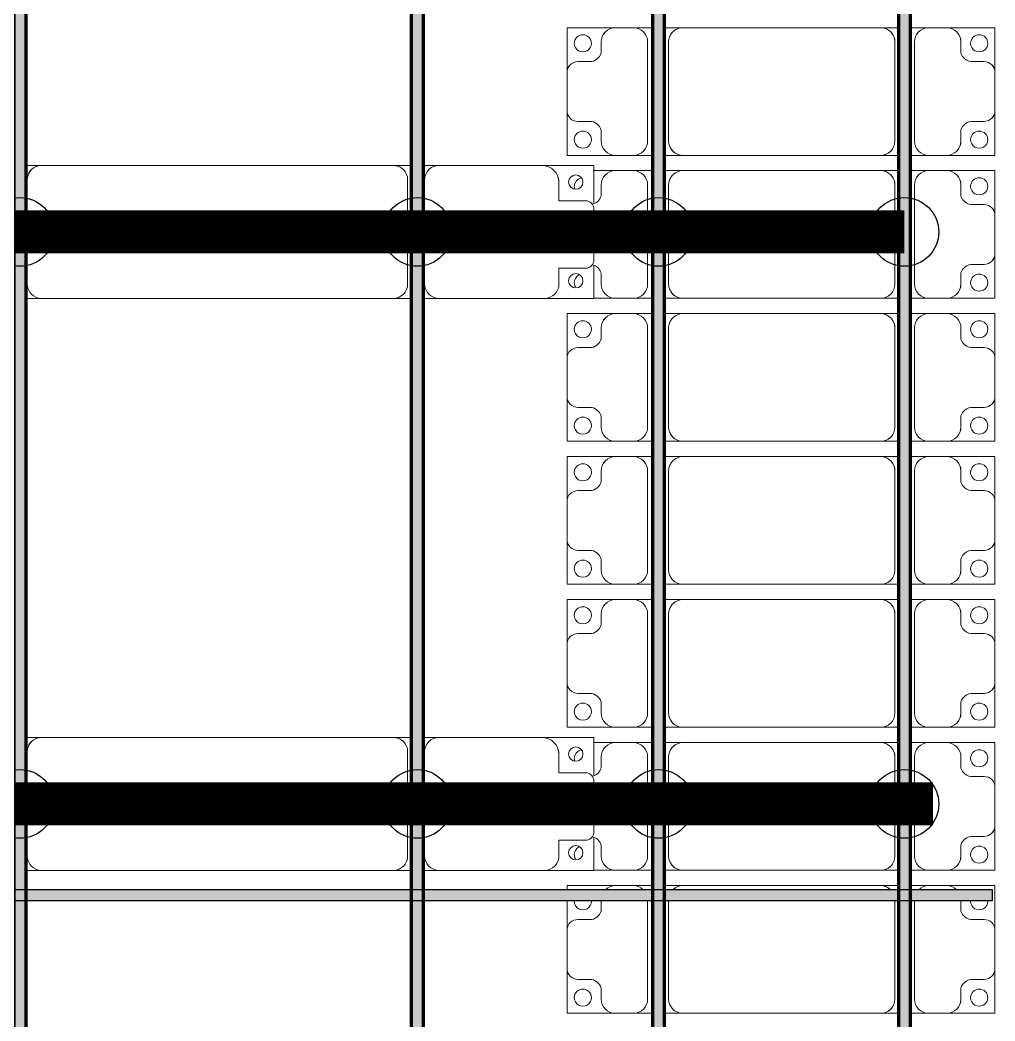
# Model space of a CAD drawing. Header units: millimetres. Extents: x 312848 to 517332, y -142134 to -35114.
# Drawn here: x 433082 to 436493, y -124087 to -120587 of the extents above; entities that cross this region are included whole.
import ezdxf

# ---------------------------------------------------------------- set-up
doc = ezdxf.new("R2010")
doc.units = ezdxf.units.MM
doc.layers.add('A-GENM', color=13, linetype='Continuous', lineweight=9)
doc.layers.add('S-BEAM', color=12, linetype='Continuous', lineweight=9)
doc.layers.add('GC-HOP 40x60 GIA CUONG', color=1, linetype='Continuous')

# ---------------------------------------------------------------- blocks, each defined once
blk = doc.blocks.new('Dai phao do pin - DẢI PHAO ĐỠ PIN-67305-KHUNG KẾT CẤU BÈ PIN 3')
at = {"layer": 'A-GENM', "color": 7}
for p, q in [((31954.4, 241.6), (32009.7, 241.6)), ((33240.3, 241.6), (32009.7, 241.6)), ((33240.3, 241.6), (33304.4, 241.6)), ((33344.4, 241.6), (33399.7, 241.6)), ((33759.7, 241.6), (33399.7, 241.6)), ((33759.7, 241.6), (33942.2, 241.6)), ((33942.2, 241.6), (33942.2, 107.5)), ((31959.7, 191.6), (31959.7, -173.4)), ((33290.3, -173.4), (33290.3, 191.6)), ((33349.7, 191.6), (33349.7, -173.4)), ((33819.7, 118.2), (33819.7, 181.6)), ((33912.2, 118.2), (33819.7, 118.2)), ((33942.2, -88.2), (33942.2, 88.2)), ((33819.7, -173.4), (33819.7, -118.2)), ((33819.7, -118.2), (33912.2, -118.2)), ((33942.2, -107.5), (33942.2, -223.4)), ((32009.7, -223.4), (31954.4, -223.4)), ((32009.7, -223.4), (33240.3, -223.4)), ((33304.4, -223.4), (33240.3, -223.4)), ((33399.7, -223.4), (33344.4, -223.4)), ((33399.7, -223.4), (33769.7, -223.4)), ((33942.2, -223.4), (33769.7, -223.4))]:
    blk.add_line(p, q, dxfattribs=at)
for centre, radius, start, end in [((32009.7, 191.6), 50, 90, 180), ((32009.7, 191.6), 50, 105, 180), ((33240.3, 191.6), 50, 0, 90), ((33240.3, 191.6), 50, 15, 90), ((33399.7, 191.6), 50, 90, 180), ((33399.7, 191.6), 50, 135, 180), ((33759.7, 181.6), 60, 360, 90), ((33759.7, 181.6), 60, 360, 30), ((33878.6, 183.2), 25, 0, 180), ((33878.6, 183.2), 25, 180, 0), ((33912.2, 88.2), 30, 360, 90), ((33912.2, 88.2), 30, 45, 60), ((33912.2, -88.2), 30, 270, 360), ((33878.6, -161.8), 25, 360, 180), ((33912.2, -88.2), 30, 300, 315), ((32009.7, -173.4), 50, 180, 270), ((32009.7, -173.4), 50, 180, 270), ((33240.3, -173.4), 50, 270, 0), ((33240.3, -173.4), 50, 285, 0), ((33399.7, -173.4), 50, 180, 270), ((33399.7, -173.4), 50, 180, 225), ((33769.7, -173.4), 50, 270, 360), ((33769.7, -173.4), 50, 315, 360), ((33878.6, -161.8), 25, 180, 0)]:
    blk.add_arc(centre, radius, start, end, dxfattribs=at)
blk = doc.blocks.new('Dai phao do pin - DẢI PHAO ĐỠ PIN-V14-KHUNG KẾT CẤU BÈ PIN 3')
at = {"layer": 'A-GENM', "color": 7}
for p, q in [((31959.3, 241.6), (32009.7, 241.6)), ((33240.3, 241.6), (32009.7, 241.6)), ((33240.3, 241.6), (33304.4, 241.6)), ((33344.4, 241.6), (33399.7, 241.6)), ((33759.7, 241.6), (33399.7, 241.6)), ((33759.7, 241.6), (33942.2, 241.6)), ((33942.2, 241.6), (33942.2, 107.5)), ((31959.7, 191.6), (31959.7, -173.4)), ((33290.3, -173.4), (33290.3, 191.6)), ((33349.7, 191.6), (33349.7, -173.4)), ((33819.7, 118.2), (33819.7, 181.6)), ((33912.2, 118.2), (33819.7, 118.2)), ((33942.2, -88.2), (33942.2, 88.2)), ((33819.7, -173.4), (33819.7, -118.2)), ((33819.7, -118.2), (33912.2, -118.2)), ((33942.2, -107.5), (33942.2, -223.4)), ((32009.7, -223.4), (31959.3, -223.4)), ((32009.7, -223.4), (33240.3, -223.4)), ((33304.4, -223.4), (33240.3, -223.4)), ((33399.7, -223.4), (33344.4, -223.4)), ((33399.7, -223.4), (33769.7, -223.4)), ((33942.2, -223.4), (33769.7, -223.4))]:
    blk.add_line(p, q, dxfattribs=at)
for centre, radius, start, end in [((32009.7, 191.6), 50, 90, 180), ((32009.7, 191.6), 50, 105, 180), ((33240.3, 191.6), 50, 0, 90), ((33240.3, 191.6), 50, 15, 90), ((33399.7, 191.6), 50, 90, 180), ((33399.7, 191.6), 50, 135, 180), ((33759.7, 181.6), 60, 360, 90), ((33759.7, 181.6), 60, 360, 30), ((33878.6, 183.2), 25, 0, 180), ((33878.6, 183.2), 25, 180, 0), ((33912.2, 88.2), 30, 360, 90), ((33912.2, 88.2), 30, 45, 60), ((33912.2, -88.2), 30, 270, 360), ((33878.6, -161.8), 25, 360, 180), ((33912.2, -88.2), 30, 300, 315), ((32009.7, -173.4), 50, 180, 270), ((32009.7, -173.4), 50, 180, 270), ((33240.3, -173.4), 50, 270, 0), ((33240.3, -173.4), 50, 285, 0), ((33399.7, -173.4), 50, 180, 270), ((33399.7, -173.4), 50, 180, 225), ((33769.7, -173.4), 50, 270, 360), ((33769.7, -173.4), 50, 315, 360), ((33878.6, -161.8), 25, 180, 0)]:
    blk.add_arc(centre, radius, start, end, dxfattribs=at)
blk = doc.blocks.new('Dai phaodi lai - DẢI PHAO DI LẠI-68095-KHUNG KẾT CẤU BÈ PIN 3')
at = {"layer": 'A-GENM', "color": 7}
for p, q in [((9276.8, 748.4), (9433.1, 748.4)), ((9276.8, 579.3), (9276.8, 748.4)), ((9566.9, 748.4), (9433.1, 748.4)), ((9566.9, 748.4), (9670, 748.4)), ((9710, 748.4), (9723.2, 748.4)), ((9723.2, 748.4), (9723.2, 579.3)), ((10276.8, 748.4), (10433.1, 748.4)), ((10276.8, 579.3), (10276.8, 748.4)), ((10566.9, 748.4), (10433.1, 748.4)), ((10566.9, 748.4), (10723.2, 748.4)), ((10723.2, 748.4), (10723.2, 579.3)), ((10776.8, 748.4), (10933.1, 748.4)), ((10776.8, 579.3), (10776.8, 748.4)), ((11066.9, 748.4), (10933.1, 748.4)), ((11066.9, 748.4), (11223.2, 748.4)), ((11223.2, 748.4), (11223.2, 579.3)), ((11276.8, 748.4), (11433.1, 748.4)), ((11276.8, 579.3), (11276.8, 748.4)), ((11566.9, 748.4), (11433.1, 748.4)), ((11566.9, 748.4), (11723.2, 748.4)), ((11723.2, 748.4), (11723.2, 579.3)), ((12276.8, 748.4), (12433.1, 748.4)), ((12276.8, 579.3), (12276.8, 748.4)), ((12566.9, 748.4), (12433.1, 748.4)), ((12566.9, 748.4), (12723.2, 748.4)), ((12723.2, 748.4), (12723.2, 579.3)), ((9395.1, 710.4), (9395.1, 670.7)), ((9604.9, 670.7), (9604.9, 710.4)), ((10395.1, 710.4), (10395.1, 670.7)), ((10604.9, 670.7), (10604.9, 710.4)), ((10895.1, 710.4), (10895.1, 670.7)), ((11104.9, 670.7), (11104.9, 710.4)), ((11395.1, 710.4), (11395.1, 670.7)), ((11604.9, 670.7), (11604.9, 710.4)), ((12395.1, 710.4), (12395.1, 670.7)), ((12604.9, 670.7), (12604.9, 710.4)), ((9776.8, 579.3), (9776.8, 654.8)), ((10223.2, 655.7), (10223.2, 579.3)), ((11776.8, 579.3), (11776.8, 654.8)), ((12223.2, 655.7), (12223.2, 579.3)), ((9364.3, 629.3), (9326.8, 629.3)), ((9670, 629.3), (9635.7, 629.3)), ((9864.3, 629.3), (9826.8, 629.3)), ((10173.2, 629.3), (10135.7, 629.3)), ((10364.3, 629.3), (10326.8, 629.3)), ((10673.2, 629.3), (10635.7, 629.3)), ((10864.3, 629.3), (10826.8, 629.3)), ((11173.2, 629.3), (11135.7, 629.3)), ((11364.3, 629.3), (11326.8, 629.3)), ((11673.2, 629.3), (11635.7, 629.3)), ((11864.3, 629.3), (11826.8, 629.3)), ((12173.2, 629.3), (12135.7, 629.3)), ((12364.3, 629.3), (12326.8, 629.3)), ((12673.2, 629.3), (12635.7, 629.3)), ((9276.8, 579.3), (9276.8, 516.7)), ((9723.2, 516.7), (9723.2, 579.3)), ((9776.8, 579.3), (9776.8, 516.7)), ((10223.2, 516.7), (10223.2, 579.3)), ((10276.8, 579.3), (10276.8, 516.7)), ((10723.2, 516.7), (10723.2, 579.3)), ((10776.8, 579.3), (10776.8, 516.7)), ((11223.2, 516.7), (11223.2, 579.3)), ((11276.8, 579.3), (11276.8, 516.7)), ((11723.2, 516.7), (11723.2, 579.3)), ((11776.8, 579.3), (11776.8, 516.7)), ((12223.2, 516.7), (12223.2, 579.3)), ((12276.8, 579.3), (12276.8, 516.7)), ((12723.2, 516.7), (12723.2, 579.3)), ((9276.8, 448.3), (9276.8, 516.7)), ((9723.2, 516.7), (9723.2, 448.3)), ((9776.8, 448.3), (9776.8, 516.7)), ((10223.2, 516.7), (10223.2, 448.3)), ((10276.8, 448.3), (10276.8, 516.7)), ((10723.2, 516.7), (10723.2, 448.3)), ((10776.8, 448.3), (10776.8, 516.7)), ((11223.2, 516.7), (11223.2, 448.3)), ((11276.8, 448.3), (11276.8, 516.7)), ((11723.2, 516.7), (11723.2, 448.3)), ((11776.8, 448.3), (11776.8, 516.7)), ((12223.2, 516.7), (12223.2, 448.3)), ((12276.8, 448.3), (12276.8, 516.7)), ((12723.2, 516.7), (12723.2, 448.3)), ((9326.8, 466.7), (9670, 466.7)), ((9826.8, 466.7), (10173.2, 466.7)), ((10326.8, 466.7), (10673.2, 466.7)), ((10826.8, 466.7), (11173.2, 466.7)), ((11326.8, 466.7), (11673.2, 466.7)), ((11826.8, 466.7), (12173.2, 466.7)), ((12326.8, 466.7), (12673.2, 466.7)), ((9276.8, 343.3), (9276.8, 408.3)), ((9670, 393.3), (9326.8, 393.3)), ((9723.2, 408.3), (9723.2, 343.3)), ((9776.8, 343.3), (9776.8, 408.3)), ((10173.2, 393.3), (9826.8, 393.3)), ((10223.2, 408.3), (10223.2, 343.3)), ((10276.8, 343.3), (10276.8, 408.3)), ((10673.2, 393.3), (10326.8, 393.3)), ((10723.2, 408.3), (10723.2, 343.3)), ((10776.8, 343.3), (10776.8, 408.3)), ((11173.2, 393.3), (10826.8, 393.3)), ((11223.2, 408.3), (11223.2, 343.3)), ((11276.8, 343.3), (11276.8, 408.3)), ((11673.2, 393.3), (11326.8, 393.3)), ((11723.2, 408.3), (11723.2, 343.3)), ((11776.8, 343.3), (11776.8, 408.3)), ((12173.2, 393.3), (11826.8, 393.3)), ((12223.2, 408.3), (12223.2, 343.3)), ((12276.8, 343.3), (12276.8, 408.3)), ((12673.2, 393.3), (12326.8, 393.3)), ((12723.2, 408.3), (12723.2, 343.3)), ((9276.8, 343.3), (9276.8, -348.3)), ((9723.2, -348.3), (9723.2, 343.3)), ((9776.8, 343.3), (9776.8, -348.3)), ((10223.2, -348.3), (10223.2, 343.3)), ((10276.8, 343.3), (10276.8, -348.3)), ((10723.2, -348.3), (10723.2, 343.3)), ((10776.8, 343.3), (10776.8, -348.3)), ((11223.2, -348.3), (11223.2, 343.3)), ((11276.8, 343.3), (11276.8, -348.3)), ((11723.2, -348.3), (11723.2, 343.3)), ((11776.8, 343.3), (11776.8, -348.3)), ((12223.2, -348.3), (12223.2, 343.3)), ((12276.8, 343.3), (12276.8, -348.3)), ((12723.2, -348.3), (12723.2, 343.3)), ((9276.8, -411.7), (9276.8, -348.3)), ((9723.2, -348.3), (9723.2, -411.7)), ((9776.8, -411.7), (9776.8, -348.3)), ((10223.2, -348.3), (10223.2, -411.7)), ((10276.8, -411.7), (10276.8, -348.3)), ((10723.2, -348.3), (10723.2, -411.7)), ((10776.8, -411.7), (10776.8, -348.3)), ((11223.2, -348.3), (11223.2, -411.7)), ((11276.8, -411.7), (11276.8, -348.3)), ((11723.2, -348.3), (11723.2, -411.7)), ((11776.8, -411.7), (11776.8, -348.3)), ((12223.2, -348.3), (12223.2, -411.7)), ((12276.8, -411.7), (12276.8, -348.3)), ((12723.2, -348.3), (12723.2, -411.7)), ((9326.8, -398.3), (9670, -398.3)), ((9826.8, -398.3), (10173.2, -398.3)), ((10326.8, -398.3), (10673.2, -398.3)), ((10826.8, -398.3), (11173.2, -398.3)), ((11326.8, -398.3), (11673.2, -398.3)), ((11826.8, -398.3), (12173.2, -398.3)), ((12326.8, -398.3), (12673.2, -398.3)), ((9276.8, -516.7), (9276.8, -451.7)), ((9723.2, -451.7), (9723.2, -516.7)), ((9776.8, -516.7), (9776.8, -451.7)), ((10223.2, -451.7), (10223.2, -516.7)), ((10276.8, -516.7), (10276.8, -451.7)), ((10723.2, -451.7), (10723.2, -516.7)), ((10776.8, -516.7), (10776.8, -451.7)), ((11223.2, -451.7), (11223.2, -516.7)), ((11276.8, -516.7), (11276.8, -451.7)), ((11723.2, -451.7), (11723.2, -516.7)), ((11776.8, -516.7), (11776.8, -451.7)), ((12223.2, -451.7), (12223.2, -516.7)), ((12276.8, -516.7), (12276.8, -451.7)), ((12723.2, -451.7), (12723.2, -516.7)), ((9670, -466.7), (9326.8, -466.7)), ((10173.2, -466.7), (9826.8, -466.7)), ((10673.2, -466.7), (10326.8, -466.7)), ((11173.2, -466.7), (10826.8, -466.7)), ((11673.2, -466.7), (11326.8, -466.7)), ((12173.2, -466.7), (11826.8, -466.7)), ((12673.2, -466.7), (12326.8, -466.7)), ((9276.8, -516.7), (9276.8, -579.3)), ((9723.2, -579.3), (9723.2, -516.7)), ((9776.8, -516.7), (9776.8, -579.3)), ((10223.2, -579.3), (10223.2, -516.7)), ((10276.8, -516.7), (10276.8, -579.3)), ((10723.2, -579.3), (10723.2, -516.7)), ((10776.8, -516.7), (10776.8, -579.3)), ((11223.2, -579.3), (11223.2, -516.7)), ((11276.8, -516.7), (11276.8, -579.3)), ((11723.2, -579.3), (11723.2, -516.7)), ((11776.8, -516.7), (11776.8, -579.3)), ((12223.2, -579.3), (12223.2, -516.7)), ((12276.8, -516.7), (12276.8, -579.3)), ((12723.2, -579.3), (12723.2, -516.7)), ((9276.8, -748.4), (9276.8, -579.3)), ((9723.2, -579.3), (9723.2, -748.4)), ((9776.8, -748.4), (9776.8, -579.3)), ((10223.2, -579.3), (10223.2, -748.4)), ((10276.8, -748.4), (10276.8, -579.3)), ((10723.2, -579.3), (10723.2, -748.4)), ((10776.8, -748.4), (10776.8, -579.3)), ((11223.2, -579.3), (11223.2, -748.4)), ((11276.8, -748.4), (11276.8, -579.3)), ((11723.2, -579.3), (11723.2, -748.4)), ((11776.8, -748.4), (11776.8, -579.3)), ((12223.2, -579.3), (12223.2, -748.4)), ((12276.8, -748.4), (12276.8, -579.3)), ((12723.2, -579.3), (12723.2, -748.4)), ((9326.8, -629.3), (9364.3, -629.3)), ((9635.7, -629.3), (9670, -629.3)), ((9826.8, -629.3), (9864.3, -629.3)), ((10135.7, -629.3), (10173.2, -629.3)), ((10326.8, -629.3), (10364.3, -629.3)), ((10635.7, -629.3), (10673.2, -629.3)), ((10826.8, -629.3), (10864.3, -629.3)), ((11135.7, -629.3), (11173.2, -629.3)), ((11326.8, -629.3), (11364.3, -629.3)), ((11635.7, -629.3), (11673.2, -629.3)), ((11826.8, -629.3), (11864.3, -629.3)), ((12135.7, -629.3), (12173.2, -629.3)), ((12326.8, -629.3), (12364.3, -629.3)), ((12635.7, -629.3), (12673.2, -629.3)), ((9395.1, -670.7), (9395.1, -710.4)), ((9604.9, -710.4), (9604.9, -670.7)), ((9895.1, -670.7), (9895.1, -710.4)), ((10104.9, -710.4), (10104.9, -670.7)), ((10395.1, -670.7), (10395.1, -710.4)), ((10604.9, -710.4), (10604.9, -670.7)), ((10895.1, -670.7), (10895.1, -710.4)), ((11104.9, -710.4), (11104.9, -670.7)), ((11395.1, -670.7), (11395.1, -710.4)), ((11604.9, -710.4), (11604.9, -670.7)), ((11895.1, -670.7), (11895.1, -710.4)), ((12104.9, -710.4), (12104.9, -670.7)), ((12395.1, -670.7), (12395.1, -710.4)), ((12604.9, -710.4), (12604.9, -670.7)), ((9433.1, -748.4), (9276.8, -748.4)), ((9433.1, -748.4), (9566.9, -748.4)), ((9723.2, -748.4), (9566.9, -748.4)), ((9933.1, -748.4), (9776.8, -748.4)), ((9933.1, -748.4), (10066.9, -748.4)), ((10223.2, -748.4), (10066.9, -748.4)), ((10433.1, -748.4), (10276.8, -748.4)), ((10433.1, -748.4), (10566.9, -748.4)), ((10723.2, -748.4), (10566.9, -748.4)), ((10933.1, -748.4), (10776.8, -748.4)), ((10933.1, -748.4), (11066.9, -748.4)), ((11223.2, -748.4), (11066.9, -748.4)), ((11433.1, -748.4), (11276.8, -748.4)), ((11433.1, -748.4), (11566.9, -748.4)), ((11723.2, -748.4), (11566.9, -748.4)), ((11933.1, -748.4), (11776.8, -748.4)), ((11933.1, -748.4), (12066.9, -748.4)), ((12223.2, -748.4), (12066.9, -748.4)), ((12433.1, -748.4), (12276.8, -748.4)), ((12433.1, -748.4), (12566.9, -748.4)), ((12723.2, -748.4), (12566.9, -748.4))]:
    blk.add_line(p, q, dxfattribs=at)
for centre, radius, start, end in [((9433.1, 710.4), 38, 90, 180), ((9433.1, 710.4), 38, 90, 135), ((9566.9, 710.4), 38, 0, 90), ((9566.9, 710.4), 38, 45, 90), ((10433.1, 710.4), 38, 90, 180), ((10433.1, 710.4), 38, 90, 135), ((10566.9, 710.4), 38, 0, 90), ((10566.9, 710.4), 38, 45, 90), ((10933.1, 710.4), 38, 90, 180), ((10933.1, 710.4), 38, 90, 135), ((11066.9, 710.4), 38, 360, 90), ((11066.9, 710.4), 38, 45, 90), ((11433.1, 710.4), 38, 90, 180), ((11433.1, 710.4), 38, 90, 135), ((11566.9, 710.4), 38, 360, 90), ((11566.9, 710.4), 38, 45, 90), ((12433.1, 710.4), 38, 90, 180), ((12433.1, 710.4), 38, 90, 135), ((12566.9, 710.4), 38, 0, 90), ((12566.9, 710.4), 38, 45, 90), ((9331.6, 693.3), 30, 90, 270), ((9331.6, 693.3), 30, 270, 90), ((9668.4, 693.3), 30, 90, 270), ((9831.6, 693.3), 30, 90, 120), ((9831.6, 693.3), 30, 30, 90), ((10168.4, 693.3), 30, 90, 105), ((10168.4, 693.3), 30, 15, 90), ((10331.6, 693.3), 30, 90, 270), ((10331.6, 693.3), 30, 270, 90), ((10668.4, 693.3), 30, 90, 270), ((10668.4, 693.3), 30, 270, 90), ((10831.6, 693.3), 30, 90, 270), ((10831.6, 693.3), 30, 270, 90), ((11168.4, 693.3), 30, 90, 270), ((11168.4, 693.3), 30, 270, 90), ((11331.6, 693.3), 30, 90, 270), ((11331.6, 693.3), 30, 270, 90), ((11668.4, 693.3), 30, 90, 270), ((11668.4, 693.3), 30, 270, 90), ((11831.6, 693.3), 30, 90, 120), ((11831.6, 693.3), 30, 30, 90), ((12168.4, 693.3), 30, 90, 105), ((12168.4, 693.3), 30, 15, 90), ((12331.6, 693.3), 30, 90, 270), ((12331.6, 693.3), 30, 270, 90), ((12668.4, 693.3), 30, 90, 270), ((12668.4, 693.3), 30, 270, 90), ((9355.2, 668.2), 40, 283.1885, 3.5081), ((9644.8, 668.2), 40, 176.4919, 256.8115), ((10355.2, 668.2), 40, 283.1885, 3.5081), ((10644.8, 668.2), 40, 176.4919, 256.8115), ((10855.2, 668.2), 40, 283.1885, 3.5081), ((11144.8, 668.2), 40, 176.4919, 256.8115), ((11355.2, 668.2), 40, 283.1885, 3.5081), ((11644.8, 668.2), 40, 176.4919, 256.8115), ((12355.2, 668.2), 40, 283.1885, 3.5081), ((12644.8, 668.2), 40, 176.4919, 256.8115), ((9855.2, 668.2), 40, 283.1885, 350.1215), ((10144.8, 668.2), 40, 189.8785, 256.8115), ((11855.2, 668.2), 40, 283.1885, 350.1215), ((12144.8, 668.2), 40, 189.8785, 256.8115), ((9326.8, 579.3), 50, 90, 180), ((9326.8, 579.3), 50, 90, 135), ((9673.2, 579.3), 50, 0, 42.4371), ((9826.8, 579.3), 50, 90, 180), ((9826.8, 579.3), 50, 90, 135), ((10173.2, 579.3), 50, 0, 90), ((10173.2, 579.3), 50, 45, 90), ((10326.8, 579.3), 50, 90, 180), ((10326.8, 579.3), 50, 90, 135), ((10673.2, 579.3), 50, 360, 90), ((10673.2, 579.3), 50, 45, 90), ((10826.8, 579.3), 50, 90, 180), ((10826.8, 579.3), 50, 90, 135), ((11173.2, 579.3), 50, 0, 90), ((11173.2, 579.3), 50, 45, 90), ((11326.8, 579.3), 50, 90, 180), ((11326.8, 579.3), 50, 90, 135), ((11673.2, 579.3), 50, 0, 90), ((11673.2, 579.3), 50, 45, 90), ((11826.8, 579.3), 50, 90, 180), ((11826.8, 579.3), 50, 90, 135), ((12173.2, 579.3), 50, 360, 90), ((12173.2, 579.3), 50, 45, 90), ((12326.8, 579.3), 50, 90, 180), ((12326.8, 579.3), 50, 90, 135), ((12673.2, 579.3), 50, 360, 90), ((12673.2, 579.3), 50, 45, 90), ((9326.8, 516.7), 50, 180, 270), ((9673.2, 516.7), 50, 317.5629, 0), ((9826.8, 516.7), 50, 180, 270), ((10173.2, 516.7), 50, 270, 360), ((10326.8, 516.7), 50, 180, 270), ((10673.2, 516.7), 50, 270, 360), ((10826.8, 516.7), 50, 180, 270), ((11173.2, 516.7), 50, 270, 360), ((11326.8, 516.7), 50, 180, 270), ((11673.2, 516.7), 50, 270, 0), ((11826.8, 516.7), 50, 180, 270), ((12173.2, 516.7), 50, 270, 0), ((12326.8, 516.7), 50, 180, 270), ((12673.2, 516.7), 50, 270, 0), ((9326.8, 516.7), 50, 225, 270), ((9826.8, 516.7), 50, 225, 270), ((10173.2, 516.7), 50, 270, 315), ((10326.8, 516.7), 50, 225, 270), ((10673.2, 516.7), 50, 270, 315), ((10826.8, 516.7), 50, 225, 270), ((11173.2, 516.7), 50, 270, 315), ((11326.8, 516.7), 50, 225, 270), ((11673.2, 516.7), 50, 270, 315), ((11826.8, 516.7), 50, 225, 270), ((12173.2, 516.7), 50, 270, 315), ((12326.8, 516.7), 50, 225, 270), ((12673.2, 516.7), 50, 270, 315), ((9326.8, 343.3), 50, 90, 180), ((9326.8, 343.3), 50, 105, 180), ((9826.8, 343.3), 50, 90, 180), ((9826.8, 343.3), 50, 105, 180), ((10173.2, 343.3), 50, 360, 90), ((10173.2, 343.3), 50, 30, 75), ((10326.8, 343.3), 50, 90, 180), ((10326.8, 343.3), 50, 105, 180), ((10673.2, 343.3), 50, 0, 90), ((10673.2, 343.3), 50, 30, 75), ((10826.8, 343.3), 50, 90, 180), ((10826.8, 343.3), 50, 105, 180), ((11173.2, 343.3), 50, 360, 90), ((11173.2, 343.3), 50, 30, 75), ((11326.8, 343.3), 50, 90, 180), ((11326.8, 343.3), 50, 105, 180), ((11673.2, 343.3), 50, 360, 90), ((11673.2, 343.3), 50, 30, 75), ((11826.8, 343.3), 50, 90, 180), ((11826.8, 343.3), 50, 105, 180), ((12173.2, 343.3), 50, 360, 90), ((12173.2, 343.3), 50, 30, 75), ((12326.8, 343.3), 50, 90, 180), ((12326.8, 343.3), 50, 105, 180), ((12673.2, 343.3), 50, 360, 90), ((12673.2, 343.3), 50, 30, 75), ((9673.2, 343.3), 50, 360, 42.4371), ((9673.2, 343.3), 50, 30, 42.4371), ((9326.8, -348.3), 50, 180, 270), ((9673.2, -348.3), 50, 317.5629, 360), ((9826.8, -348.3), 50, 180, 270), ((10173.2, -348.3), 50, 270, 0), ((10326.8, -348.3), 50, 180, 270), ((10673.2, -348.3), 50, 270, 0), ((10826.8, -348.3), 50, 180, 270), ((11173.2, -348.3), 50, 270, 360), ((11326.8, -348.3), 50, 180, 270), ((11673.2, -348.3), 50, 270, 0), ((11826.8, -348.3), 50, 180, 270), ((12173.2, -348.3), 50, 270, 360), ((12326.8, -348.3), 50, 180, 270), ((12673.2, -348.3), 50, 270, 360), ((9326.8, -348.3), 50, 195, 240), ((9673.2, -348.3), 50, 317.5629, 345), ((9826.8, -348.3), 50, 195, 240), ((10173.2, -348.3), 50, 270, 345), ((10326.8, -348.3), 50, 195, 240), ((10673.2, -348.3), 50, 270, 345), ((10826.8, -348.3), 50, 195, 240), ((11173.2, -348.3), 50, 270, 345), ((11326.8, -348.3), 50, 195, 240), ((11673.2, -348.3), 50, 270, 345), ((11826.8, -348.3), 50, 195, 240), ((12173.2, -348.3), 50, 270, 345), ((12326.8, -348.3), 50, 195, 240), ((12673.2, -348.3), 50, 270, 345), ((9326.8, -516.7), 50, 90, 180), ((9326.8, -516.7), 50, 90, 135), ((9673.2, -516.7), 50, 360, 42.4371), ((9826.8, -516.7), 50, 90, 180), ((9826.8, -516.7), 50, 90, 135), ((10173.2, -516.7), 50, 360, 90), ((10173.2, -516.7), 50, 45, 90), ((10326.8, -516.7), 50, 90, 180), ((10326.8, -516.7), 50, 90, 135), ((10673.2, -516.7), 50, 360, 90), ((10673.2, -516.7), 50, 45, 90), ((10826.8, -516.7), 50, 90, 180), ((10826.8, -516.7), 50, 90, 135), ((11173.2, -516.7), 50, 360, 90), ((11173.2, -516.7), 50, 45, 90), ((11326.8, -516.7), 50, 90, 180), ((11326.8, -516.7), 50, 90, 135), ((11673.2, -516.7), 50, 0, 90), ((11673.2, -516.7), 50, 45, 90), ((11826.8, -516.7), 50, 90, 180), ((11826.8, -516.7), 50, 90, 135), ((12173.2, -516.7), 50, 0, 90), ((12173.2, -516.7), 50, 45, 90), ((12326.8, -516.7), 50, 90, 180), ((12326.8, -516.7), 50, 90, 135), ((12673.2, -516.7), 50, 0, 90), ((12673.2, -516.7), 50, 45, 90), ((9326.8, -579.3), 50, 180, 270), ((9673.2, -579.3), 50, 317.5629, 360), ((9826.8, -579.3), 50, 180, 270), ((10173.2, -579.3), 50, 270, 0), ((10326.8, -579.3), 50, 180, 270), ((10673.2, -579.3), 50, 270, 360), ((10826.8, -579.3), 50, 180, 270), ((11173.2, -579.3), 50, 270, 360), ((11326.8, -579.3), 50, 180, 270), ((11673.2, -579.3), 50, 270, 0), ((11826.8, -579.3), 50, 180, 270), ((12173.2, -579.3), 50, 270, 360), ((12326.8, -579.3), 50, 180, 270), ((12673.2, -579.3), 50, 270, 360), ((9326.8, -579.3), 50, 225, 270), ((9355.2, -668.2), 40, 356.4919, 76.8115), ((9644.8, -668.2), 40, 103.1885, 183.5081), ((9826.8, -579.3), 50, 225, 270), ((9855.2, -668.2), 40, 356.4919, 76.8115), ((10144.8, -668.2), 40, 103.1885, 183.5081), ((10173.2, -579.3), 50, 270, 315), ((10326.8, -579.3), 50, 225, 270), ((10355.2, -668.2), 40, 356.4919, 76.8115), ((10644.8, -668.2), 40, 103.1885, 183.5081), ((10673.2, -579.3), 50, 270, 315), ((10826.8, -579.3), 50, 225, 270), ((10855.2, -668.2), 40, 356.4919, 76.8115), ((11144.8, -668.2), 40, 103.1885, 183.5081), ((11173.2, -579.3), 50, 270, 315), ((11326.8, -579.3), 50, 225, 270), ((11355.2, -668.2), 40, 356.4919, 76.8115), ((11644.8, -668.2), 40, 103.1885, 183.5081), ((11673.2, -579.3), 50, 270, 315), ((11826.8, -579.3), 50, 225, 270), ((11855.2, -668.2), 40, 356.4919, 76.8115), ((12144.8, -668.2), 40, 103.1885, 183.5081), ((12173.2, -579.3), 50, 270, 315), ((12326.8, -579.3), 50, 225, 270), ((12355.2, -668.2), 40, 356.4919, 76.8115), ((12644.8, -668.2), 40, 103.1885, 183.5081), ((12673.2, -579.3), 50, 270, 315), ((9331.6, -693.3), 30, 90, 270), ((9331.6, -693.3), 30, 270, 90), ((9668.4, -693.3), 30, 90, 270), ((9831.6, -693.3), 30, 90, 270), ((9831.6, -693.3), 30, 270, 90), ((10168.4, -693.3), 30, 90, 270), ((10168.4, -693.3), 30, 270, 90), ((10331.6, -693.3), 30, 90, 270), ((10331.6, -693.3), 30, 270, 90), ((10668.4, -693.3), 30, 90, 270), ((10668.4, -693.3), 30, 270, 90), ((10831.6, -693.3), 30, 90, 270), ((10831.6, -693.3), 30, 270, 90), ((11168.4, -693.3), 30, 90, 270), ((11168.4, -693.3), 30, 270, 90), ((11331.6, -693.3), 30, 90, 270), ((11331.6, -693.3), 30, 270, 90), ((11668.4, -693.3), 30, 90, 270), ((11668.4, -693.3), 30, 270, 90), ((11831.6, -693.3), 30, 90, 270), ((11831.6, -693.3), 30, 270, 90), ((12168.4, -693.3), 30, 90, 270), ((12168.4, -693.3), 30, 270, 90), ((12331.6, -693.3), 30, 90, 270), ((12331.6, -693.3), 30, 270, 90), ((12668.4, -693.3), 30, 90, 270), ((12668.4, -693.3), 30, 270, 90), ((9433.1, -710.4), 38, 180, 270), ((9566.9, -710.4), 38, 270, 0), ((9933.1, -710.4), 38, 180, 270), ((10066.9, -710.4), 38, 270, 360), ((10433.1, -710.4), 38, 180, 270), ((10566.9, -710.4), 38, 270, 360), ((10933.1, -710.4), 38, 180, 270), ((11066.9, -710.4), 38, 270, 360), ((11433.1, -710.4), 38, 180, 270), ((11566.9, -710.4), 38, 270, 360), ((11933.1, -710.4), 38, 180, 270), ((12066.9, -710.4), 38, 270, 360), ((12433.1, -710.4), 38, 180, 270), ((12566.9, -710.4), 38, 270, 360), ((9433.1, -710.4), 38, 225, 270), ((9566.9, -710.4), 38, 270, 315), ((9933.1, -710.4), 38, 225, 270), ((10066.9, -710.4), 38, 270, 315), ((10433.1, -710.4), 38, 225, 270), ((10566.9, -710.4), 38, 270, 315), ((10933.1, -710.4), 38, 225, 270), ((11066.9, -710.4), 38, 270, 315), ((11433.1, -710.4), 38, 225, 270), ((11566.9, -710.4), 38, 270, 315), ((11933.1, -710.4), 38, 225, 270), ((12066.9, -710.4), 38, 270, 315), ((12433.1, -710.4), 38, 225, 270), ((12566.9, -710.4), 38, 270, 315)]:
    blk.add_arc(centre, radius, start, end, dxfattribs=at)
blk = doc.blocks.new('Dầm C52 - Dầm C52-V17-KHUNG KẾT CẤU BÈ PIN 3')
at = {"layer": 'S-BEAM', "lineweight": 140}
blk.add_hatch(color=1, dxfattribs=at).paths.add_polyline_path([(-10599.4, -20), (10599.4, -20), (10599.4, 20), (-10599.4, 20)])
at = {"layer": 'S-BEAM', "color": 1, "lineweight": 140}
for p, q in [((-10599.4, 20), (10599.4, 20)), ((10599.4, -20), (-10599.4, -20))]:
    blk.add_line(p, q, dxfattribs=at)
blk = doc.blocks.new('Dầm C52 - Hộp 40x60-V18-KHUNG KẾT CẤU BÈ PIN 3')
at = {"layer": 'S-BEAM', "lineweight": 25}
blk.add_hatch(color=4, dxfattribs=at).paths.add_polyline_path([(55975.3, -20), (55975.3, 20), (-55975.3, 20), (-55975.3, -20), (55935.6, -20)])
at = {"layer": 'S-BEAM', "color": 4, "lineweight": 25}
for p, q in [((-55975.3, 20), (55975.3, 20)), ((55975.3, 20), (55975.3, -20)), ((55975.3, -20), (-55975.3, -20))]:
    blk.add_line(p, q, dxfattribs=at)
blk = doc.blocks.new('be pin 3_rvt-1-KHUNG KẾT CẤU BÈ PIN 3')
at = {"layer": 'A-GENM', "color": 4, "lineweight": 25, "rotation": 90.00000000000026}
blk.add_blockref('Dai phaodi lai - DẢI PHAO DI LẠI-68095-KHUNG KẾT CẤU BÈ PIN 3', (435744.7, -133337.3), dxfattribs=at)
at = {"layer": 'A-GENM', "color": 4, "lineweight": 25}
for name, p in [('Dai phao do pin - DẢI PHAO ĐỠ PIN-V14-KHUNG KẾT CẤU BÈ PIN 3', (401148.1, -121337.3)), ('Dai phao do pin - DẢI PHAO ĐỠ PIN-67305-KHUNG KẾT CẤU BÈ PIN 3', (401148.1, -123337.3))]:
    blk.add_blockref(name, p, dxfattribs=at)
at = {"layer": 'S-BEAM', "color": 4, "lineweight": 25, "rotation": 90.00000000000091}
for p in [(433082.5, -123380.6), (434472.5, -123380.6), (435316.4, -123380.6), (436176.4, -123380.6)]:
    blk.add_blockref('Dầm C52 - Dầm C52-V17-KHUNG KẾT CẤU BÈ PIN 3', p, dxfattribs=at)
at = {"layer": 'S-BEAM', "color": 4, "lineweight": 25}
blk.add_blockref('Dầm C52 - Hộp 40x60-V18-KHUNG KẾT CẤU BÈ PIN 3', (380507.8, -123647.4), dxfattribs=at)

msp = doc.modelspace()

# ---------------------------------------------------------------- linework, layer by layer
at = {"layer": 'GC-HOP 40x60 GIA CUONG', "const_width": 150}
for points in [[(421176.4, -121328.3), (436176.4, -121328.3)], [(421276.4, -123328.3), (436276.4, -123328.3)]]:
    msp.add_lwpolyline(points, dxfattribs=at)
at = {"layer": 'GC-HOP 40x60 GIA CUONG'}
for centre in [(433082.5, -121328.3), (434472.5, -121328.3), (435316.4, -121328.3), (436176.4, -121328.3), (433082.5, -123328.3), (434472.5, -123328.3), (435316.4, -123328.3), (436176.4, -123328.3)]:
    msp.add_circle(centre, 120, dxfattribs=at)

# ---------------------------------------------------------------- block references
at = {"lineweight": 5}
msp.add_blockref('be pin 3_rvt-1-KHUNG KẾT CẤU BÈ PIN 3', (0, 0), dxfattribs=at)

doc.saveas('drawing.dxf')
